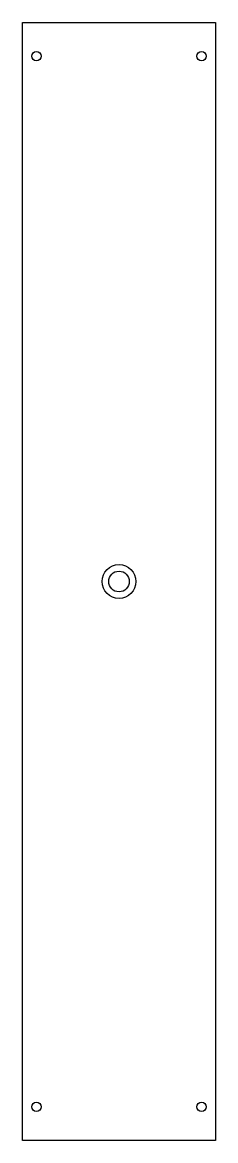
# Model space of a CAD drawing. Header units: metres. Extents: x 0 to 103, y -596 to 0.
import ezdxf

# ---------------------------------------------------------------- set-up
doc = ezdxf.new("R2010")
doc.units = ezdxf.units.M

msp = doc.modelspace()

# ---------------------------------------------------------------- linework, layer by layer
for p, q in [((0, 0), (102.96, 0)), ((0, -596), (0, 0)), ((0, 0), (0, 0)), ((102.96, 0), (102.96, -596)), ((102.96, -596), (0, -596))]:
    msp.add_line(p, q)
for centre, radius in [((7.5, -18), 2.45), ((95.46, -18), 2.45), ((51.48, -298), 9), ((51.48, -298), 5.5), ((7.5, -578), 2.45), ((95.46, -578), 2.45)]:
    msp.add_circle(centre, radius)

doc.saveas('drawing.dxf')
